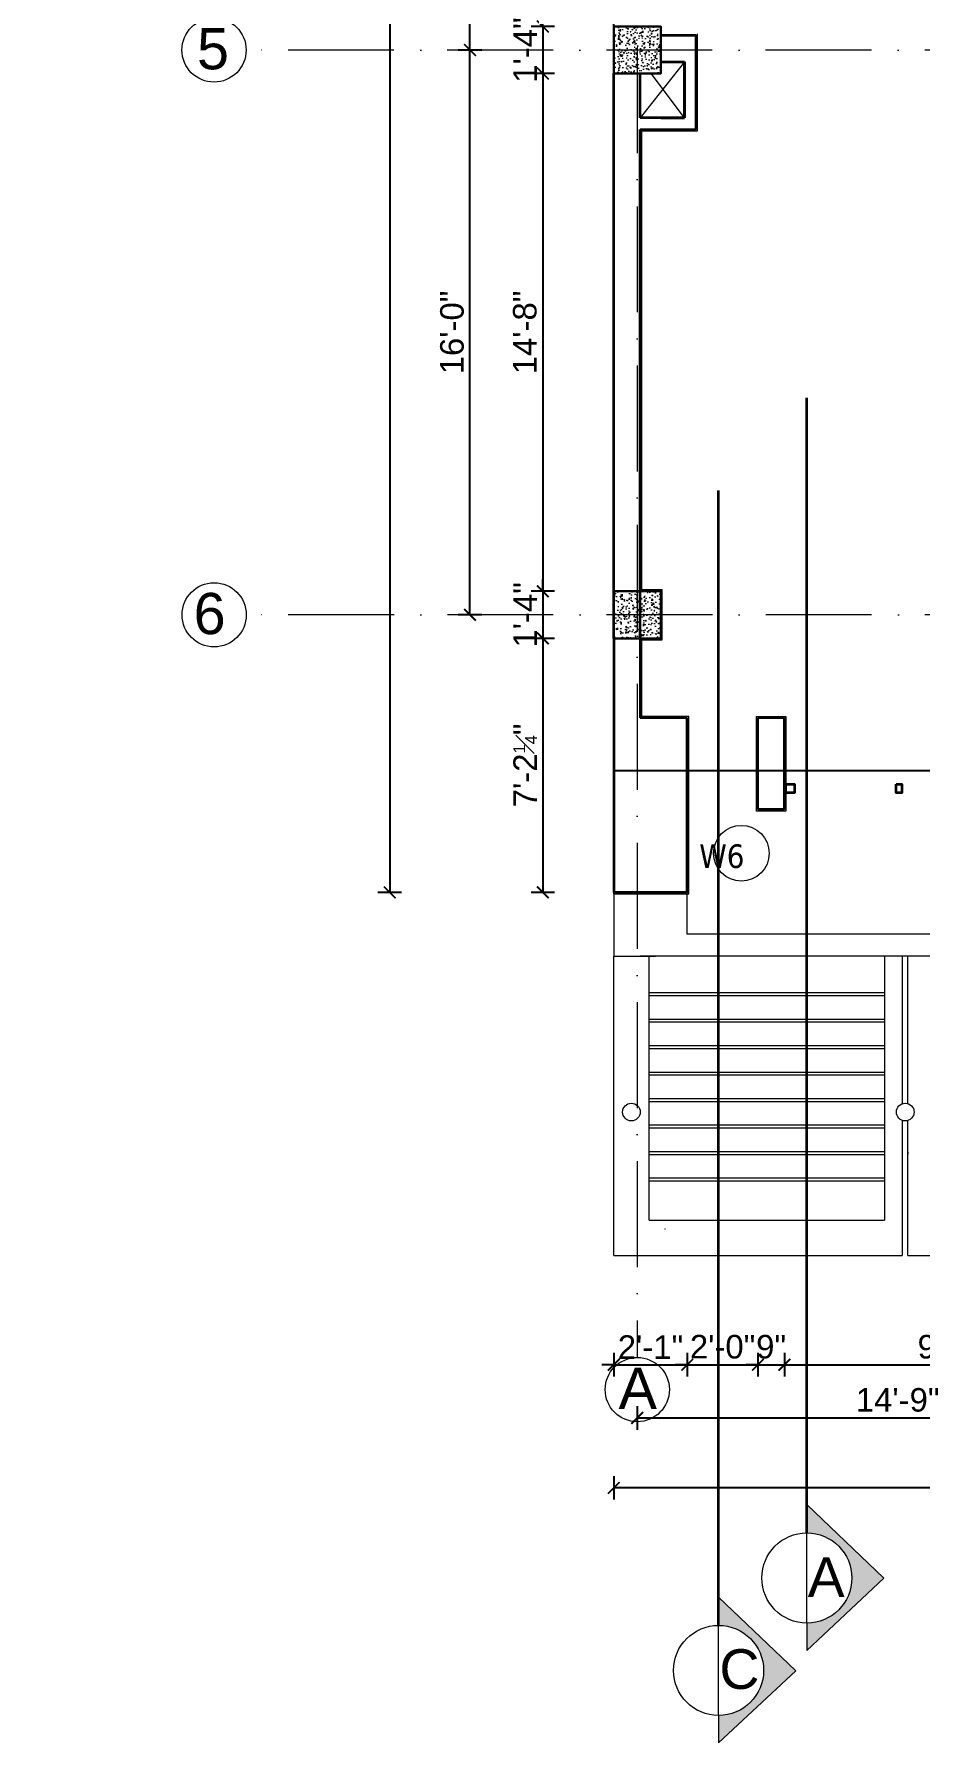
# Model space of a CAD drawing. Header units: inches. Extents: x 10755 to 33653, y -10992 to 10708.
# Drawn here: x 15890 to 16191, y 5851 to 6432 of the extents above; entities that cross this region are included whole.
import ezdxf

# ---------------------------------------------------------------- set-up
doc = ezdxf.new("R2010")
doc.units = ezdxf.units.IN
doc.header["$MEASUREMENT"] = 0
doc.linetypes.add('ACAD_ISO10W100', pattern=[18, 12, -3, 0, -3])
for name, color, linetype, lineweight in [('centerline', 9, 'ACAD_ISO10W100', 5), ('col', 1, 'Continuous', 30), ('dim', 6, 'Continuous', 13), ('dimension center - 8', 134, 'Continuous', 13), ('dimension element- 8', 5, 'Continuous', 13), ('dimension inter - 8', 6, 'Continuous', 13), ('dimension overall - 8', 185, 'Continuous', 13), ('DIMINSION', 5, 'Continuous', 15), ('elevation1', 230, 'Continuous', 13), ('hatch 2', 8, 'Continuous', 13), ('hatch- rcc', 252, 'Continuous', 5), ('PLASTER', 50, 'Continuous', 9), ('Section line-1-8', 172, 'Continuous', 35), ('Section text-1-8', 6, 'Continuous', 18), ('STAIRCASE', 143, 'Continuous', 15), ('title text 1', 113, 'Continuous', 25), ('wall', 1, 'Continuous', 35)]:
    doc.layers.add(name, color=color, linetype=linetype, lineweight=lineweight)
doc.layers.add('T-TEXT', color=230, linetype='Continuous')
doc.layers.get('dimension inter - 8').off()
doc.layers.get('DIMINSION').off()
doc.styles.add('arial', font='arial.ttf')
doc.styles.add('Prajwal', font='stylu.ttf', dxfattribs={"height": 9})
doc.styles.get("Standard").update_dxf_attribs({"font": 'arial.ttf'})
doc.styles.add('suren', font='times.ttf', dxfattribs={"height": 4})
doc.dimstyles.new('S8', dxfattribs={"dimscale": 8, "dimtxt": 1, "dimasz": 0.5, "dimexe": 0.5, "dimexo": 0.5, "dimgap": 0.25, "dimtad": 1, "dimzin": 3, "dimdsep": 46, "dimlunit": 4, "dimtxsty": 'Standard', "dimblk": 'ARCHTICK', "dimcen": 0, "dimclrd": 256, "dimclre": 256, "dimclrt": 6, "dimadec": 0, "dimazin": 0, "dimtfac": 0.5, "dimtix": 1, "dimtmove": 1, "dimatfit": 3, "dimfxl": 0.5, "dimfxlon": 1, "dimfrac": 1, "dimtolj": 1, "dimtzin": 0, "dimarcsym": 1})

# ---------------------------------------------------------------- blocks, each defined once
blk = doc.blocks.new('ETERWEWE')
at = {"layer": 'hatch- rcc', "linetype": 'Continuous', "ltscale": 30}
h = blk.add_hatch(dxfattribs=at)
h.set_pattern_fill('AR-CONC', color=256, scale=0.5, style=0)
h.set_pattern_definition([(50, (0, 0), (3.586300913, -0.313760675), [0.375, -4.125]), (355, (0, 0), (-0.69375667, 3.76096067), [0.3, -3.3]), (100.4514445, (0.299, -0.026), (2.89254423, 3.447199955), [0.31870096, -3.50571056]), (46.1842, (0, 1), (5.33620665, -0.8275964), [0.5625, -6.1875]), (96.6356355, (0.4447, 0.931), (4.67330973, 4.870593), [0.47805171, -5.2585688]), (351.184164, (0, 1), (4.67330973, 4.870593), [0.45, -4.95]), (21, (0.5, 0.75), (2.98453526, -2.013094453), [0.375, -4.125]), (326, (0.5, 0.75), (1.21657666, 3.625750225), [0.3, -3.3]), (71.4514447, (0.7487, 0.5822), (4.20111188, 1.612655764), [0.31870095, -3.50571056]), (37.5, (0, 0), (0.060799277, 1.664469269), [0, -3.26, 0, -3.35, 0, -3.3125]), (7.5, (0, 0), (1.315347687, 1.97205856), [0, -1.91, 0, -3.185, 0, -1.2625]), (327.5, (-1.115, 0), (2.669112181, -0.112774359), [0, -1.25, 0, -3.9, 0, -5.175]), (317.5, (-1.615, 0), (2.915930847, 0.50052491), [0, -1.625, 0, -2.59, 0, -3.675])])
h.paths.add_polyline_path([(159423.23, -3794.58), (159439.23, -3794.58), (159439.23, -3778.58), (159423.23, -3778.58)])
at = {"layer": 'col', "linetype": 'Continuous', "ltscale": 30}
blk.add_lwpolyline([(159423.23, -3794.58), (159423.23, -3778.58), (159439.23, -3778.58), (159439.23, -3794.58), (159423.23, -3794.58)], dxfattribs=at)
blk = doc.blocks.new('EWEWRTT')
at = {"layer": 'centerline', "ltscale": 3}
for p, q in [((176317.85, -3623.75), (176317.85, -4988.85)), ((176830.26, -4544.4), (176184.91, -4544.4)), ((176830.31, -4736.4), (176184.95, -4736.4))]:
    blk.add_line(p, q, dxfattribs=at)
at = {"layer": 'centerline', "linetype": 'Continuous'}
for centre in [(176174, -4544.4), (176174.04, -4736.4), (176317.85, -4999.76)]:
    blk.add_circle(centre, 10.91, dxfattribs=at)
at = {"layer": 'T-TEXT', "ltscale": 100, "char_height": 14, "width": 12.944, "style": 'suren'}
for s, insert, attachment_point in [('{\\fArial|b0|i0|c0|p34;5}', (176179.1, -4536.96), 3), ('{\\fArial|b0|i0|c0|p34;6}', (176177.94, -4728.96), 3), ('{\\fArial|b0|i0|c0|p34;A}', (176311.49, -4992.32), 1)]:
    blk.add_mtext(s, dxfattribs=dict(at, insert=insert, attachment_point=attachment_point))
blk = doc.blocks.new('wewerrr')
at = {"layer": 'DIMINSION', "linetype": 'Continuous'}
for p in [(16886.62, -757.81), (16886.62, -757.81), (16886.62, -949.81), (16886.62, -949.81)]:
    blk.add_blockref('ETERWEWE', p, dxfattribs=at)
blk = doc.blocks.new('_ArchTick')
at = {"color": 0, "const_width": 0.15}
blk.add_lwpolyline([(-0.5, -0.5), (0.5, 0.5)], dxfattribs=at)
blk = doc.blocks.new('*D922')
at = {"layer": 'Defpoints', "color": 0, "transparency": 16777216}
for p in [(16086.49, 6434.82), (16062.39, 6418.82), (16086.49, 6418.82)]:
    blk.add_point(p, dxfattribs=at)
at = {"layer": 'dimension element- 8', "lineweight": -2, "transparency": 16777216}
for p, q in [((16062.39, 6434.82), (16062.39, 6438.82)), ((16066.39, 6434.82), (16058.39, 6434.82)), ((16062.39, 6434.82), (16062.39, 6418.82)), ((16066.39, 6418.82), (16058.39, 6418.82)), ((16062.39, 6418.82), (16062.39, 6414.82))]:
    blk.add_line(p, q, dxfattribs=at)
at = {"layer": 'dimension element- 8', "lineweight": -2, "transparency": 16777216, "xscale": 4, "yscale": 4, "zscale": 4}
for p, rotation in [((16062.39, 6434.82), 270), ((16062.39, 6418.82), 90)]:
    blk.add_blockref('_ArchTick', p, dxfattribs=dict(at, rotation=rotation))
at = {"layer": 'dimension element- 8', "color": 6, "transparency": 16777216, "insert": (16056.37, 6426.82), "char_height": 8, "attachment_point": 5, "rotation": 90}
blk.add_mtext('\\A1;1\'-4"', dxfattribs=at)
blk = doc.blocks.new('*D923')
at = {"layer": 'Defpoints', "color": 0, "transparency": 16777216}
for p in [(16086.49, 6418.82), (16062.39, 6242.82), (16086.55, 6242.82)]:
    blk.add_point(p, dxfattribs=at)
at = {"layer": 'dimension element- 8', "lineweight": -2, "transparency": 16777216}
for p, q in [((16066.39, 6418.82), (16058.39, 6418.82)), ((16062.39, 6418.82), (16062.39, 6242.82)), ((16066.39, 6242.82), (16058.39, 6242.82))]:
    blk.add_line(p, q, dxfattribs=at)
at = {"layer": 'dimension element- 8', "lineweight": -2, "transparency": 16777216, "xscale": 4, "yscale": 4, "zscale": 4}
for p, rotation in [((16062.39, 6418.82), 90), ((16062.39, 6242.82), 270)]:
    blk.add_blockref('_ArchTick', p, dxfattribs=dict(at, rotation=rotation))
at = {"layer": 'dimension element- 8', "color": 6, "transparency": 16777216, "insert": (16056.3, 6330.82), "char_height": 8, "attachment_point": 5, "rotation": 90}
blk.add_mtext('\\A1;14\'-8"', dxfattribs=at)
blk = doc.blocks.new('*D924')
at = {"layer": 'Defpoints', "color": 0, "transparency": 16777216}
for p in [(16086.55, 6242.82), (16062.39, 6226.82), (16086.49, 6226.82)]:
    blk.add_point(p, dxfattribs=at)
at = {"layer": 'dimension element- 8', "lineweight": -2, "transparency": 16777216}
for p, q in [((16062.39, 6242.82), (16062.39, 6246.82)), ((16066.39, 6242.82), (16058.39, 6242.82)), ((16062.39, 6242.82), (16062.39, 6226.82)), ((16066.39, 6226.82), (16058.39, 6226.82)), ((16062.39, 6226.82), (16062.39, 6222.82))]:
    blk.add_line(p, q, dxfattribs=at)
at = {"layer": 'dimension element- 8', "lineweight": -2, "transparency": 16777216, "xscale": 4, "yscale": 4, "zscale": 4}
for p, rotation in [((16062.39, 6242.82), 270), ((16062.39, 6226.82), 90)]:
    blk.add_blockref('_ArchTick', p, dxfattribs=dict(at, rotation=rotation))
at = {"layer": 'dimension element- 8', "color": 6, "transparency": 16777216, "insert": (16056.37, 6234.82), "char_height": 8, "attachment_point": 5, "rotation": 90}
blk.add_mtext('\\A1;1\'-4"', dxfattribs=at)
blk = doc.blocks.new('*D925')
at = {"layer": 'Defpoints', "color": 0, "transparency": 16777216}
for p in [(16037.63, 6426.82), (16081.61, 6426.82), (16086.49, 6234.82)]:
    blk.add_point(p, dxfattribs=at)
at = {"layer": 'dimension center - 8', "lineweight": -2, "transparency": 16777216}
for p, q in [((16041.63, 6426.82), (16033.63, 6426.82)), ((16037.63, 6234.82), (16037.63, 6426.82)), ((16041.63, 6234.82), (16033.63, 6234.82))]:
    blk.add_line(p, q, dxfattribs=at)
at = {"layer": 'dimension center - 8', "lineweight": -2, "transparency": 16777216, "xscale": 4, "yscale": 4, "zscale": 4}
for p, rotation in [((16037.63, 6426.82), 90), ((16037.63, 6234.82), 270)]:
    blk.add_blockref('_ArchTick', p, dxfattribs=dict(at, rotation=rotation))
at = {"layer": 'dimension center - 8', "color": 6, "transparency": 16777216, "insert": (16031.55, 6330.82), "char_height": 8, "attachment_point": 5, "rotation": 90}
blk.add_mtext('\\A1;16\'-0"', dxfattribs=at)
blk = doc.blocks.new('*D926')
at = {"layer": 'Defpoints', "color": 0, "transparency": 16777216}
for p in [(16037.63, 6666.82), (16086.49, 6666.82), (16081.61, 6426.82)]:
    blk.add_point(p, dxfattribs=at)
at = {"layer": 'dimension center - 8', "lineweight": -2, "transparency": 16777216}
for p, q in [((16041.63, 6666.82), (16033.63, 6666.82)), ((16037.63, 6426.82), (16037.63, 6666.82)), ((16041.63, 6426.82), (16033.63, 6426.82))]:
    blk.add_line(p, q, dxfattribs=at)
at = {"layer": 'dimension center - 8', "lineweight": -2, "transparency": 16777216, "xscale": 4, "yscale": 4, "zscale": 4}
for p, rotation in [((16037.63, 6666.82), 90), ((16037.63, 6426.82), 270)]:
    blk.add_blockref('_ArchTick', p, dxfattribs=dict(at, rotation=rotation))
at = {"layer": 'dimension center - 8', "color": 6, "transparency": 16777216, "insert": (16031.55, 6546.82), "char_height": 8, "attachment_point": 5, "rotation": 90}
blk.add_mtext('\\A1;20\'-0"', dxfattribs=at)
blk = doc.blocks.new('*D930')
at = {"layer": 'Defpoints', "color": 0, "transparency": 16777216}
for p in [(16086.49, 7285.82), (16010.37, 6140.48), (16086.49, 6140.48)]:
    blk.add_point(p, dxfattribs=at)
at = {"layer": 'dimension overall - 8', "lineweight": -2, "transparency": 16777216}
for p, q in [((16014.37, 7285.82), (16006.37, 7285.82)), ((16010.37, 7285.82), (16010.37, 6140.48)), ((16014.37, 6140.48), (16006.37, 6140.48))]:
    blk.add_line(p, q, dxfattribs=at)
at = {"layer": 'dimension overall - 8', "lineweight": -2, "transparency": 16777216, "xscale": 4, "yscale": 4, "zscale": 4}
for p, rotation in [((16010.37, 7285.82), 90), ((16010.37, 6140.48), 270)]:
    blk.add_blockref('_ArchTick', p, dxfattribs=dict(at, rotation=rotation))
at = {"layer": 'dimension overall - 8', "color": 6, "transparency": 16777216, "insert": (16004.29, 6713.15), "char_height": 8, "attachment_point": 5, "rotation": 90}
blk.add_mtext('\\A1;95\'-5{\\H0.500000x;\\S1#4;}"', dxfattribs=at)
blk = doc.blocks.new('*D931')
at = {"layer": 'Defpoints', "color": 0, "transparency": 16777216}
for p in [(16086.49, 6226.82), (16062.39, 6140.48), (16086.49, 6140.48)]:
    blk.add_point(p, dxfattribs=at)
at = {"layer": 'dimension element- 8', "lineweight": -2, "transparency": 16777216}
for p, q in [((16066.39, 6226.82), (16058.39, 6226.82)), ((16062.39, 6226.82), (16062.39, 6140.48)), ((16066.39, 6140.48), (16058.39, 6140.48))]:
    blk.add_line(p, q, dxfattribs=at)
at = {"layer": 'dimension element- 8', "lineweight": -2, "transparency": 16777216, "xscale": 4, "yscale": 4, "zscale": 4}
for p, rotation in [((16062.39, 6226.82), 90), ((16062.39, 6140.48), 270)]:
    blk.add_blockref('_ArchTick', p, dxfattribs=dict(at, rotation=rotation))
at = {"layer": 'dimension element- 8', "color": 6, "transparency": 16777216, "insert": (16056.37, 6183.65), "char_height": 8, "attachment_point": 5, "rotation": 90}
blk.add_mtext('\\A1;7\'-2{\\H0.500000x;\\S1#4;}"', dxfattribs=at)
blk = doc.blocks.new('*D1007')
at = {"layer": 'Defpoints', "color": 0, "transparency": 16777216}
for p in [(16086.49, 6140.48), (16111.49, 6140.48), (16111.49, 5979.9)]:
    blk.add_point(p, dxfattribs=at)
at = {"layer": 'dimension element- 8', "lineweight": -2, "transparency": 16777216}
for p, q in [((16086.49, 5983.9), (16086.49, 5975.9)), ((16111.49, 5983.9), (16111.49, 5975.9)), ((16086.49, 5979.9), (16082.49, 5979.9)), ((16086.49, 5979.9), (16111.49, 5979.9)), ((16111.49, 5979.9), (16115.49, 5979.9))]:
    blk.add_line(p, q, dxfattribs=at)
at = {"layer": 'dimension element- 8', "lineweight": -2, "transparency": 16777216, "xscale": 4, "yscale": 4, "zscale": 4}
blk.add_blockref('_ArchTick', (16086.49, 5979.9), dxfattribs=at)
at = {"layer": 'dimension element- 8', "lineweight": -2, "transparency": 16777216, "xscale": 4, "yscale": 4, "zscale": 4, "rotation": 180}
blk.add_blockref('_ArchTick', (16111.49, 5979.9), dxfattribs=at)
at = {"layer": 'dimension element- 8', "color": 6, "transparency": 16777216, "insert": (16098.99, 5985.91), "char_height": 8, "attachment_point": 5}
blk.add_mtext('\\A1;2\'-1"', dxfattribs=at)
blk = doc.blocks.new('*D1008')
at = {"layer": 'Defpoints', "color": 0, "transparency": 16777216}
for p in [(16135.49, 6180.37), (16111.49, 6140.48), (16135.49, 5979.9)]:
    blk.add_point(p, dxfattribs=at)
at = {"layer": 'dimension element- 8', "lineweight": -2, "transparency": 16777216}
for p, q in [((16111.49, 5983.9), (16111.49, 5975.9)), ((16135.49, 5983.9), (16135.49, 5975.9)), ((16111.49, 5979.9), (16107.49, 5979.9)), ((16111.49, 5979.9), (16135.49, 5979.9)), ((16135.49, 5979.9), (16139.49, 5979.9))]:
    blk.add_line(p, q, dxfattribs=at)
at = {"layer": 'dimension element- 8', "lineweight": -2, "transparency": 16777216, "xscale": 4, "yscale": 4, "zscale": 4}
blk.add_blockref('_ArchTick', (16111.49, 5979.9), dxfattribs=at)
at = {"layer": 'dimension element- 8', "lineweight": -2, "transparency": 16777216, "xscale": 4, "yscale": 4, "zscale": 4, "rotation": 180}
blk.add_blockref('_ArchTick', (16135.49, 5979.9), dxfattribs=at)
at = {"layer": 'dimension element- 8', "color": 6, "transparency": 16777216, "insert": (16123.49, 5985.98), "char_height": 8, "attachment_point": 5}
blk.add_mtext('\\A1;2\'-0"', dxfattribs=at)
blk = doc.blocks.new('*D1009')
at = {"layer": 'Defpoints', "color": 0, "transparency": 16777216}
for p in [(16135.49, 6180.37), (16144.49, 6180.37), (16144.49, 5979.9)]:
    blk.add_point(p, dxfattribs=at)
at = {"layer": 'dimension element- 8', "lineweight": -2, "transparency": 16777216}
for p, q in [((16135.49, 5983.9), (16135.49, 5975.9)), ((16144.49, 5983.9), (16144.49, 5975.9)), ((16135.49, 5979.9), (16131.49, 5979.9)), ((16135.49, 5979.9), (16144.49, 5979.9)), ((16144.49, 5979.9), (16148.49, 5979.9))]:
    blk.add_line(p, q, dxfattribs=at)
at = {"layer": 'dimension element- 8', "lineweight": -2, "transparency": 16777216, "xscale": 4, "yscale": 4, "zscale": 4}
blk.add_blockref('_ArchTick', (16135.49, 5979.9), dxfattribs=at)
at = {"layer": 'dimension element- 8', "lineweight": -2, "transparency": 16777216, "xscale": 4, "yscale": 4, "zscale": 4, "rotation": 180}
blk.add_blockref('_ArchTick', (16144.49, 5979.9), dxfattribs=at)
at = {"layer": 'dimension element- 8', "color": 6, "transparency": 16777216, "insert": (16139.99, 5985.98), "char_height": 8, "attachment_point": 5}
blk.add_mtext('\\A1;9"', dxfattribs=at)
blk = doc.blocks.new('*D1010')
at = {"layer": 'Defpoints', "color": 0, "transparency": 16777216}
for p in [(16263.49, 6226.82), (16144.49, 6180.37), (16263.49, 5979.9)]:
    blk.add_point(p, dxfattribs=at)
at = {"layer": 'dimension element- 8', "lineweight": -2, "transparency": 16777216}
for p, q in [((16144.49, 5983.9), (16144.49, 5975.9)), ((16263.49, 5983.9), (16263.49, 5975.9)), ((16144.49, 5979.9), (16263.49, 5979.9))]:
    blk.add_line(p, q, dxfattribs=at)
at = {"layer": 'dimension element- 8', "lineweight": -2, "transparency": 16777216, "xscale": 4, "yscale": 4, "zscale": 4, "rotation": 180}
blk.add_blockref('_ArchTick', (16144.49, 5979.9), dxfattribs=at)
at = {"layer": 'dimension element- 8', "lineweight": -2, "transparency": 16777216, "xscale": 4, "yscale": 4, "zscale": 4}
blk.add_blockref('_ArchTick', (16263.49, 5979.9), dxfattribs=at)
at = {"layer": 'dimension element- 8', "color": 6, "transparency": 16777216, "insert": (16203.99, 5985.98), "char_height": 8, "attachment_point": 5}
blk.add_mtext('\\A1;9\'-11"', dxfattribs=at)
blk = doc.blocks.new('p1')
at = {"layer": 'PLASTER'}
for p, q in [((16114.99, 6399.32), (16114.99, 6432.32)), ((16095.99, 6399.32), (16114.99, 6399.32)), ((16086.49, 6139.98), (16086.49, 6140.48))]:
    blk.add_line(p, q, dxfattribs=at)
blk.add_lwpolyline([(16086.49, 6139.98), (16111.99, 6139.98), (16111.99, 6200.27), (16095.99, 6200.27), (16095.99, 6226.32), (16102.99, 6226.32), (16102.99, 6243.32), (16095.99, 6243.32), (16095.99, 6399.32)], dxfattribs=at)
blk.add_lwpolyline([(16135, 6200.27), (16145, 6200.27), (16145, 6168.1), (16135, 6168.1)], close=True, dxfattribs=at)
blk = doc.blocks.new('*D1440')
at = {"layer": 'Defpoints', "color": 0, "transparency": 16777216}
for p in [(16094.49, 6008.18), (16271.49, 6008.18), (16271.49, 5961.83)]:
    blk.add_point(p, dxfattribs=at)
at = {"layer": 'dimension center - 8', "lineweight": -2, "transparency": 16777216}
for p, q in [((16094.49, 5965.83), (16094.49, 5957.83)), ((16271.49, 5965.83), (16271.49, 5957.83)), ((16094.49, 5961.83), (16271.49, 5961.83))]:
    blk.add_line(p, q, dxfattribs=at)
at = {"layer": 'dimension center - 8', "lineweight": -2, "transparency": 16777216, "xscale": 4, "yscale": 4, "zscale": 4, "rotation": 180}
blk.add_blockref('_ArchTick', (16094.49, 5961.83), dxfattribs=at)
at = {"layer": 'dimension center - 8', "lineweight": -2, "transparency": 16777216, "xscale": 4, "yscale": 4, "zscale": 4}
blk.add_blockref('_ArchTick', (16271.49, 5961.83), dxfattribs=at)
at = {"layer": 'dimension center - 8', "color": 6, "transparency": 16777216, "insert": (16182.99, 5967.91), "char_height": 8, "attachment_point": 5}
blk.add_mtext('\\A1;14\'-9"', dxfattribs=at)
blk = doc.blocks.new('*D1439')
at = {"layer": 'Defpoints', "color": 0, "transparency": 16777216}
for p in [(16086.49, 6046.52), (16504.43, 6046.52), (16086.49, 5938.04)]:
    blk.add_point(p, dxfattribs=at)
at = {"layer": 'dimension overall - 8', "lineweight": -2, "transparency": 16777216}
for p, q in [((16086.49, 5942.04), (16086.49, 5934.04)), ((16504.43, 5942.04), (16504.43, 5934.04)), ((16504.43, 5938.04), (16086.49, 5938.04))]:
    blk.add_line(p, q, dxfattribs=at)
at = {"layer": 'dimension overall - 8', "lineweight": -2, "transparency": 16777216, "xscale": 4, "yscale": 4, "zscale": 4, "rotation": 180}
blk.add_blockref('_ArchTick', (16086.49, 5938.04), dxfattribs=at)
at = {"layer": 'dimension overall - 8', "lineweight": -2, "transparency": 16777216, "xscale": 4, "yscale": 4, "zscale": 4}
blk.add_blockref('_ArchTick', (16504.43, 5938.04), dxfattribs=at)
at = {"layer": 'dimension overall - 8', "color": 6, "transparency": 16777216, "insert": (16295.46, 5944.13), "char_height": 8, "attachment_point": 5}
blk.add_mtext('\\A1;34\'-10"', dxfattribs=at)
blk = doc.blocks.new('s22')
at = {"layer": 'Section text-1-8'}
for points in [[(13885.15, 5932.37), (13885.15, 5922.72, -0.414214), (13900.46, 5907.41, -0.414214), (13885.15, 5892.1), (13885.15, 5882.81), (13911.36, 5907.33)], [(13855.15, 5900.94), (13855.15, 5891.29, -0.414214), (13870.46, 5875.98, -0.414214), (13855.15, 5860.67), (13855.15, 5851.38), (13881.36, 5875.9)]]:
    blk.add_hatch(color=256, dxfattribs=at).paths.add_polyline_path(points)
at = {"layer": 'Section line-1-8', "linetype": 'Continuous'}
for p, q in [((13885.15, 5922.72), (13885.15, 6308.55)), ((13855.15, 5891.29), (13855.15, 6277.12))]:
    blk.add_line(p, q, dxfattribs=at)
at = {"layer": 'Section text-1-8'}
for p, q in [((13885.15, 5892.45), (13885.15, 5923.07)), ((13855.15, 5861.02), (13855.15, 5891.64))]:
    blk.add_line(p, q, dxfattribs=at)
for points in [[(13885.15, 5892.1), (13885.15, 5882.81), (13911.36, 5907.33), (13885.15, 5932.37), (13885.15, 5922.72)], [(13855.15, 5860.67), (13855.15, 5851.38), (13881.36, 5875.9), (13855.15, 5900.94), (13855.15, 5891.29)]]:
    blk.add_lwpolyline(points, dxfattribs=at)
for centre in [(13885.15, 5907.41), (13855.15, 5875.98)]:
    blk.add_circle(centre, 15.31, dxfattribs=at)
at = {"layer": 'Section text-1-8', "char_height": 13.5, "attachment_point": 7, "style": 'arial'}
for s, insert in [('A', (13885.43, 5900.93)), ('C', (13855.43, 5869.5))]:
    blk.add_mtext(s, dxfattribs=dict(at, insert=insert))
blk = doc.blocks.new('*D3622')
at = {"layer": 'Defpoints', "color": 0, "transparency": 16777216}
for p in [(10864.08, 6434.82), (31531.53, 6434.82), (31551.39, 6095.11)]:
    blk.add_point(p, dxfattribs=at)
at = {"layer": 'dim', "lineweight": -2, "transparency": 16777216}
for p, q in [((31527.53, 6434.82), (31535.53, 6434.82)), ((31531.53, 6095.11), (31531.53, 6434.82)), ((31535.53, 6095.11), (31527.53, 6095.11))]:
    blk.add_line(p, q, dxfattribs=at)
at = {"layer": 'dim', "lineweight": -2, "transparency": 16777216, "xscale": 4, "yscale": 4, "zscale": 4}
for p, rotation in [((31531.53, 6434.82), 90), ((31531.53, 6095.11), 270)]:
    blk.add_blockref('_ArchTick', p, dxfattribs=dict(at, rotation=rotation))
at = {"layer": 'dim', "color": 6, "transparency": 16777216, "insert": (31525.42, 6264.96), "char_height": 8, "attachment_point": 5, "rotation": 90}
blk.add_mtext('\\A1;28\'-3{\\H0.500000x;\\S3#4;}"', dxfattribs=at)

msp = doc.modelspace()

# ---------------------------------------------------------------- linework, layer by layer
msp.add_line((16103.892, 6026.07), (16103.892, 6026.034))
at = {"layer": 'Defpoints'}
for points in [[(16086.487, 7285.819), (16277.487, 7285.819), (16277.487, 7225.819), (16504.064, 7225.819), (16504.436, 7225.819), (16504.436, 6181.81), (16086.487, 6181.81), (16086.487, 7285.819)], [(16093.487, 6434.819), (16102.487, 6434.819), (16102.487, 6418.819), (16093.487, 6418.819)], [(16093.487, 6226.819), (16102.487, 6226.819), (16102.487, 6242.819), (16093.487, 6242.819)]]:
    msp.add_lwpolyline(points, dxfattribs=at)
at = {"layer": 'elevation1'}
for p, q in [((16086.487, 6017.034), (16086.487, 6118.819)), ((16098.487, 6029.034), (16098.487, 6118.819)), ((16178.476, 6118.819), (16178.476, 6029.034)), ((16184.476, 6118.819), (16184.476, 6068.6)), ((16186.476, 6068.657), (16186.476, 6118.819)), ((16178.476, 6106.298), (16098.487, 6106.298)), ((16178.476, 6105.302), (16098.487, 6105.302)), ((16178.476, 6097.298), (16098.487, 6097.298)), ((16178.476, 6096.303), (16098.487, 6096.303)), ((16178.476, 6088.298), (16098.487, 6088.298)), ((16178.476, 6087.303), (16098.487, 6087.303)), ((16178.476, 6079.298), (16098.487, 6079.298)), ((16178.476, 6078.303), (16098.487, 6078.303)), ((16178.476, 6070.298), (16098.487, 6070.298)), ((16178.476, 6069.303), (16098.487, 6069.303)), ((16178.476, 6061.298), (16098.487, 6061.298)), ((16178.476, 6060.303), (16098.487, 6060.303)), ((16184.476, 6063.003), (16184.476, 6017.034)), ((16186.476, 6017.034), (16186.476, 6062.946)), ((16178.476, 6052.299), (16098.487, 6052.299)), ((16178.476, 6051.303), (16098.487, 6051.303)), ((16186.476, 6052.112), (16186.476, 6051.449)), ((16178.476, 6043.299), (16098.487, 6043.299)), ((16178.476, 6042.304), (16098.487, 6042.304)), ((16098.487, 6029.034), (16178.476, 6029.034)), ((16086.487, 6017.034), (16184.476, 6017.034)), ((16186.476, 6017.034), (16273.839, 6017.034))]:
    msp.add_line(p, q, dxfattribs=at)
for centre in [(16092.487, 6065.801), (16185.557, 6065.801)]:
    msp.add_circle(centre, 3, dxfattribs=at)
at = {"layer": 'hatch 2', "linetype": 'Continuous', "ltscale": 30}
for p, q in [((16110.487, 6422.819), (16095.487, 6403.819)), ((16110.487, 6403.819), (16099.237, 6418.819))]:
    msp.add_line(p, q, dxfattribs=at)
at = {"layer": 'hatch 2', "ltscale": 30}
msp.add_circle((16129.864, 6153.765), 9.47, dxfattribs=at)
at = {"layer": 'STAIRCASE', "linetype": 'Continuous', "ltscale": 30}
for p, q in [((16086.487, 6140.48), (16086.487, 6118.819)), ((16111.487, 6126.302), (16111.487, 6140.48)), ((16479.434, 6126.302), (16111.487, 6126.302)), ((16086.487, 6118.819), (16095.487, 6118.819)), ((16086.487, 6118.819), (16100.672, 6118.819)), ((16495.434, 6118.819), (16095.487, 6118.819)), ((16495.434, 6118.819), (16100.672, 6118.819))]:
    msp.add_line(p, q, dxfattribs=at)
at = {"layer": 'wall', "linetype": 'Continuous', "ltscale": 30}
for p, q in [((16102.487, 6431.819), (16114.487, 6431.819)), ((16114.487, 6399.819), (16114.487, 6431.819)), ((16086.487, 6226.819), (16086.487, 6418.819)), ((16095.487, 6403.819), (16095.487, 6418.819)), ((16102.487, 6422.819), (16110.487, 6422.819)), ((16110.487, 6403.819), (16110.487, 6422.819)), ((16110.487, 6422.819), (16110.487, 6403.819)), ((16110.487, 6403.819), (16095.487, 6403.819)), ((16102.487, 6403.819), (16110.487, 6403.819)), ((16095.487, 6226.819), (16095.487, 6399.819)), ((16095.487, 6399.819), (16114.487, 6399.819)), ((16086.487, 6226.819), (16086.487, 6140.48)), ((16095.487, 6226.819), (16095.487, 6199.772)), ((16111.487, 6199.772), (16095.487, 6199.772)), ((16111.487, 6140.48), (16111.487, 6199.772)), ((16135.487, 6168.599), (16135.487, 6199.772)), ((16144.487, 6199.772), (16135.487, 6199.772)), ((16144.487, 6168.599), (16144.487, 6199.772)), ((16144.487, 6168.599), (16135.487, 6168.599)), ((16111.487, 6140.48), (16086.487, 6140.48))]:
    msp.add_line(p, q, dxfattribs=at)
for points in [[(16144.996, 6177.303), (16147.975, 6177.303), (16147.975, 6174.279), (16144.996, 6174.279)], [(16182.469, 6177.303), (16184.449, 6177.303), (16184.449, 6174.279), (16182.469, 6174.279)]]:
    msp.add_lwpolyline(points, close=True, dxfattribs=at)

# ---------------------------------------------------------------- block references
at = {"layer": 'dimension center - 8'}
msp.add_blockref('s22', (2266.969, 0), dxfattribs=at)
at = {"layer": 'dimension inter - 8'}
msp.add_blockref('p1', (0, 0), dxfattribs=at)
at = {"layer": 'DIMINSION', "linetype": 'Continuous'}
msp.add_blockref('ETERWEWE', (-143336.744, 10021.401), dxfattribs=at)
msp.add_blockref('ETERWEWE', (-143336.744, 10021.401), dxfattribs=at)
at = {"layer": 'wall', "linetype": 'Continuous', "ltscale": 30}
msp.add_blockref('EWEWRTT', (-160223.362, 10971.215), dxfattribs=at)
at = {"layer": 'wall', "linetype": 'Continuous'}
msp.add_blockref('wewerrr', (-160223.362, 10971.215), dxfattribs=at)

# ---------------------------------------------------------------- texts
at = {"layer": 'title text 1', "insert": (16122.006, 6156.799), "char_height": 8, "width": 6.48014975013211e-13, "attachment_point": 1, "rotation": 359.956324, "style": 'Prajwal'}
msp.add_mtext('\\pi-6.436;{\\fTahoma|b0|i0|c0|p34;W6}', dxfattribs=at)

# ---------------------------------------------------------------- dimensions: what is measured, and where the dimension line sits
at = {"layer": 'dim'}
dim = msp.add_linear_dim(base=(31531.53, 6434.819), p1=(31551.386, 6095.11), p2=(10864.084, 6434.819), angle=270, dimstyle='S8', dxfattribs=at)
dim.commit()
dim.dimension.update_dxf_attribs({"geometry": '*D3622', "text_midpoint": (31525.415, 6264.964)})
at = {"layer": 'dimension center - 8'}
for base, p1, p2, picture, middle in [((16037.634, 6666.819), (16081.61, 6426.819), (16086.487, 6666.819), '*D926', (16031.55, 6546.819)), ((16037.634, 6426.819), (16086.487, 6234.819), (16081.61, 6426.819), '*D925', (16031.55, 6330.819))]:
    dim = msp.add_linear_dim(base=base, p1=p1, p2=p2, angle=90, dimstyle='S8', dxfattribs=at)
    dim.commit()
    dim.dimension.update_dxf_attribs({"geometry": picture, "text_midpoint": middle})
dim = msp.add_linear_dim(base=(16271.487, 5961.825), p1=(16094.487, 6008.177), p2=(16271.487, 6008.177), dimstyle='S8', dxfattribs=at)
dim.commit()
dim.dimension.update_dxf_attribs({"geometry": '*D1440', "text_midpoint": (16182.987, 5967.91)})
at = {"layer": 'dimension element- 8'}
for base, p1, p2, picture, middle in [((16062.386, 6418.819), (16086.487, 6434.819), (16086.487, 6418.819), '*D922', (16056.369, 6426.819)), ((16062.386, 6242.819), (16086.487, 6418.819), (16086.546, 6242.819), '*D923', (16056.301, 6330.819)), ((16062.386, 6226.819), (16086.546, 6242.819), (16086.487, 6226.819), '*D924', (16056.369, 6234.819)), ((16062.386, 6140.48), (16086.487, 6226.819), (16086.487, 6140.48), '*D931', (16056.369, 6183.649))]:
    dim = msp.add_linear_dim(base=base, p1=p1, p2=p2, angle=90, dimstyle='S8', dxfattribs=at)
    dim.commit()
    dim.dimension.update_dxf_attribs({"geometry": picture, "text_midpoint": middle})
for base, p1, p2, picture, middle in [((16263.487, 5979.897), (16144.487, 6180.375), (16263.487, 6226.819), '*D1010', (16203.987, 5985.981)), ((16135.487, 5979.897), (16111.487, 6140.48), (16135.487, 6180.375), '*D1008', (16123.487, 5985.981)), ((16144.487, 5979.897), (16135.487, 6180.375), (16144.487, 6180.375), '*D1009', (16139.987, 5985.981)), ((16111.487, 5979.897), (16086.487, 6140.48), (16111.487, 6140.48), '*D1007', (16098.987, 5985.913))]:
    dim = msp.add_linear_dim(base=base, p1=p1, p2=p2, dimstyle='S8', dxfattribs=at)
    dim.commit()
    dim.dimension.update_dxf_attribs({"geometry": picture, "text_midpoint": middle})
at = {"layer": 'dimension overall - 8'}
dim = msp.add_linear_dim(base=(16010.37, 6140.48), p1=(16086.487, 7285.819), p2=(16086.487, 6140.48), angle=90, dimstyle='S8', dxfattribs=at)
dim.commit()
dim.dimension.update_dxf_attribs({"geometry": '*D930', "text_midpoint": (16004.286, 6713.149)})
dim = msp.add_linear_dim(base=(16086.487, 5938.045), p1=(16504.434, 6046.525), p2=(16086.487, 6046.525), dimstyle='S8', dxfattribs=at)
dim.commit()
dim.dimension.update_dxf_attribs({"geometry": '*D1439', "text_midpoint": (16295.461, 5944.132)})

doc.saveas('drawing.dxf')
